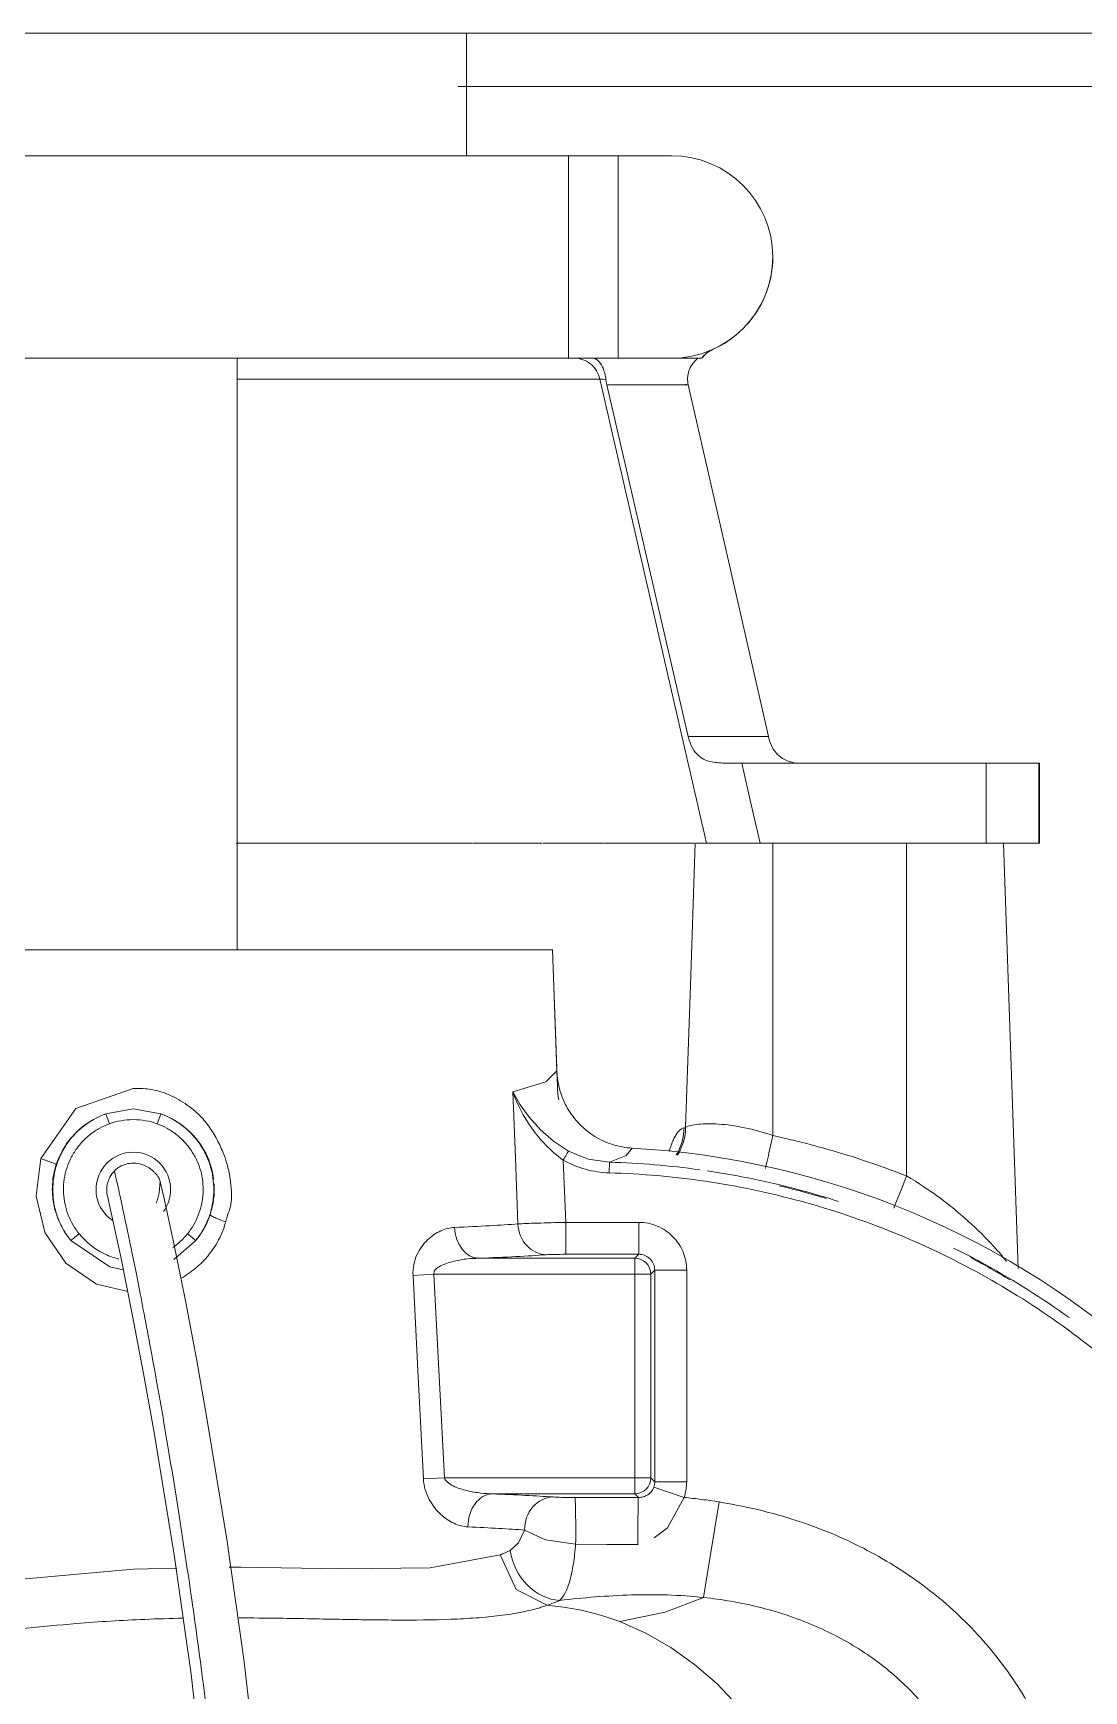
# Model space of a CAD drawing. Header units: metres. Extents: x 8 to 325, y -31 to 15.
# Drawn here: x 132.5215 to 132.7186, y -9.5973 to -9.2862 of the extents above; entities that cross this region are included whole.
import ezdxf

# ---------------------------------------------------------------- set-up
doc = ezdxf.new("R2010")
doc.units = ezdxf.units.M
doc.layers.add('G-IMPT', color=7, linetype='Continuous', lineweight=9, true_color=0x999999)
doc.layers.add('M-EKIP', color=7, linetype='Continuous', lineweight=9)

# ---------------------------------------------------------------- blocks, each defined once
blk = doc.blocks.new('D4010_10_Yangın Pompası - Wilo SCPFF 125_300_125_2_dwg-7064674-_1_13_4_13_ PERON KATI _FFL_')
at = {"layer": 'G-IMPT', "color": 8, "lineweight": 5, "true_color": 0x808080}
for p, q in [((0.07661132961881549, -0.6035723704597076), (0.08052557910615253, -0.6076682124196007)), ((0.08052578647546033, -0.6076684101027798), (0.08474073330208991, -0.611323046389702)), ((0.08474099884721352, -0.6113232552190262), (0.0892180407570197, -0.614504281243061)), ((0.08921805365305115, -0.6145042894810812), (0.09391575958823999, -0.6171850985371724)), ((0.09391576479642608, -0.6171851011698326), (0.09879014508374384, -0.6193423141039255)), ((0.1343390707119901, -0.6294551730826098), (0.121252448278914, -0.6318518794766876)), ((0.150930489270641, -0.6292345435665909), (0.1343391706256873, -0.6294551643567249)), ((0.190066961133049, -0.6291826325217813), (0.1819235200209482, -0.6294081613460908)), ((0.09526280366837234, -0.6338653572290673), (0.09536472193792242, -0.6338360429844587)), ((0.09238221730645435, -0.6446063323486538), (0.08671312941916809, -0.6426593581653186)), ((0.09527671397331668, -0.6426415996824822), (0.09596402863562503, -0.6433289143447907)), ((0.1226945150568491, -0.6433289143447904), (0.09596402863562503, -0.6433289143447904)), ((0.09596402863562503, -0.6463270868258477), (0.09596402863562503, -0.6433289143447904)), ((0.08622520657760885, -0.6852772587918498), (0.08622520657760885, -0.6455827822110037)), ((0.08622520657760882, -0.6455827822110037), (0.09222155153972353, -0.6455827822110038)), ((0.09222155153972343, -0.6852772587918498), (0.09222155153972343, -0.6455827822110036)), ((0.09222155153972345, -0.6455827822110038), (0.09296585615456752, -0.6463270868258479)), ((0.09296585615456751, -0.6463270868258477), (0.09596402863562495, -0.6463270868258477)), ((0.09296585615456765, -0.6463270868258477), (0.09296585615456765, -0.6845329541770058)), ((0.1316504800145327, -0.6463270868258477), (0.09596402863562495, -0.6463270868258477)), ((0.0959640286356249, -0.6463270868258477), (0.0959640286356249, -0.6845329541770058)), ((0.1356247176660164, -0.6461176898456306), (0.1316504800145326, -0.6463270868258448)), ((0.1375785127832294, -0.6843235560264096), (0.1336836391256465, -0.6845329526209153)), ((0.1969252344460528, -0.6826698437204507), (0.19109595805583, -0.6813097479123358)), ((0.2027264517525461, -0.6865854673130759), (0.1969970211841992, -0.6827003209291502)), ((0.02399820924261144, -0.6856124194701052), (0.02678550128641524, -0.7654300205014124)), ((0.08622520657760882, -0.6852772587918498), (0.09222155153972343, -0.6852772587918498)), ((0.09296585615456751, -0.6845329541770055), (0.09222155153972343, -0.6852772587918495)), ((0.09296585615456748, -0.6845329541770061), (0.0938800535242463, -0.6845329541770059)), ((0.0938801144243291, -0.6845329541770059), (0.09596402863562493, -0.6845329541770059)), ((0.1336836392093051, -0.6845329541770058), (0.09596402863562493, -0.6845329541770058)), ((0.09596402863562492, -0.687531126658063), (0.09596402863562492, -0.6845329541770058)), ((0.178357066116632, -0.6908731380405994), (0.1824615824111354, -0.6873294586336051)), ((0.2066822613718994, -0.6923859082616566), (0.2027377499934237, -0.6865967842725688)), ((0.09596402863562493, -0.6875311266580628), (0.09521972402078066, -0.6882754312729071)), ((0.09521972402078073, -0.688275431272907), (0.1089231918806041, -0.688275431272907)), ((0.0952197240207807, -0.6942717762350217), (0.0952197240207807, -0.6882754312729068)), ((0.1252924130625277, -0.6875311266580628), (0.09596402863562493, -0.6875311266580628)), ((0.108923191880604, -0.6882754312729067), (0.108923191880604, -0.6942717762350217)), ((0.2083135344930491, -0.6991990627317802), (0.2066926704920979, -0.6924096036603058)), ((0.1089231918806022, -0.6942717762350217), (0.09521972402078066, -0.6942717762350217)), ((0.2074424026904403, -0.7062393586123688), (0.2083172553785277, -0.6992662826500041)), ((0.1007688172348844, -0.7035597168407455), (0.1007129804510399, -0.7055490098037039)), ((0.1104942733325678, -0.7197122272154128), (0.1113923584637449, -0.745430020501423)), ((0.1126475207233332, -0.7206695376945048), (0.1105993870467976, -0.7227222900424863)), ((0.1188339853124178, -0.7187580063321016), (0.1126475324061536, -0.720669532118778)), ((0.1105993898206815, -0.7227223695554205), (0.1113923584641577, -0.745430020501404)), ((0.1105993898204679, -0.7227223695554331), (0.1113923584639448, -0.7454300205014156)), ((0.1900669623112038, -0.745430020501419), (0.1113923584639449, -0.745430020501419)), ((0.1705669623114144, -0.7454300205014083), (0.1705669623114144, -0.856430020501409)), ((0.2687415661584625, -0.745430020501419), (0.1900669623112038, -0.745430020501419)), ((0.02000759832417291, -0.7654300205014124), (0.02000759832417291, -0.7804300205014133)), ((0.03000759832396374, -0.7654300205014267), (0.02000759832396378, -0.7654300205014267)), ((0.02012739067042977, -0.7804300205014268), (0.02012739067042977, -0.7654300205014267)), ((0.03000759832396371, -0.7654300205014267), (0.07244441982890575, -0.7654300205014267)), ((0.03000759832396378, -0.7654300205014267), (0.03000759832396378, -0.7804300205014267)), ((0.08249054769125154, -0.7654300204962489), (0.08441502609275374, -0.7654300204962489)), ((0.0909217640042276, -0.7654300205014197), (0.0846345820045737, -0.7654300205014197)), ((0.09002415703325357, -0.7654300204962489), (0.09286888150284513, -0.7654300204962489)), ((0.09976937915023673, -0.7654300205014197), (0.09240572480807134, -0.7654300205014197)), ((0.09785084263530239, -0.7654300204962489), (0.1016222489939917, -0.7654300204962489)), ((0.1109489370318412, -0.7654300205014197), (0.1017729771681396, -0.7654300205014197)), ((0.1100229276437564, -0.7654300204962489), (0.1131850889881529, -0.7654300204962489)), ((0.1241717246195603, -0.7654300205014197), (0.1133170660880461, -0.7654300205014197)), ((0.1228006128483709, -0.7654300204962489), (0.1264434505244671, -0.7654300204962489)), ((0.1707418516742788, -0.7654300205014197), (0.1265521251948686, -0.7654300205014197)), ((0.02000759832396378, -0.7804300205014267), (0.03000759832396383, -0.7804300205014267)), ((0.06496300553924579, -0.7804300205014267), (0.03000759832396374, -0.7804300205014267)), ((0.07589706424257976, -0.7804300205014268), (0.06496300553924579, -0.7804300205014268)), ((0.08593617096435435, -0.7854300205014138), (0.07085804645268531, -0.7854300205014138)), ((0.08594539572245061, -0.8514300205014268), (0.1012038292389281, -0.8514300205014268)), ((0.1025253223604306, -0.852527581476814), (0.1704369896712273, -0.852527581476814)), ((0.08340877219314487, -0.8564300205014267), (0.08906696231120181, -0.8564300205014267)), ((0.0990655886951972, -0.8564300205014269), (0.08906696231120381, -0.8564300205014269)), ((0.0990655886951972, -0.8944300205014267), (0.0990655886951972, -0.8564300205014269)), ((0.1083990629122236, -0.8564300205014267), (0.09906558869519723, -0.8564300205014267)), ((0.1083990629122237, -0.8564300205014267), (0.1900669623112043, -0.8564300205014267)), ((0.1083990629122236, -0.8564300205014267), (0.1083990629122236, -0.8944300205014267)), ((0.1900669623112043, -0.8564300205014267), (0.2717348617101841, -0.8564300205014267)), ((0.0990655886951972, -0.8944300205014267), (0.08906696231120377, -0.8944300205014267)), ((0.1083990629122236, -0.8944300205014267), (0.09906558869519727, -0.8944300205014267)), ((0.1900669623112038, -0.8944300205014267), (0.1083990629122236, -0.8944300205014267)), ((0.1275669623114155, -0.8944300205014134), (0.1275669623114155, -0.9174300205014124)), ((0.1900669623112043, -0.8944300205014267), (0.2717348617101841, -0.8944300205014267)), ((0.1291339677998367, -0.9074300205014267), (-0.1199330376887955, -0.9074300205014267)), ((-0.1199330376887955, -0.9174300205014269), (0.1291339677998368, -0.9174300205014269)), ((0.1275669623112038, -0.9174300205014269), (0.1900669623112043, -0.9174300205014269)), ((0.2525669623112038, -0.9174300205014269), (0.1900669623112038, -0.9174300205014269))]:
    blk.add_line(p, q, dxfattribs=at)
at = {"layer": 'G-IMPT', "color": 8, "lineweight": 5, "true_color": 0x808080, "flags": 128}
for points in [[(0.1850732356725915, -0.70220365931038), (0.184335172023108, -0.6989683103039643), (0.1825387636532223, -0.6906276630601469), (0.1802946170701968, -0.6795180960509972), (0.1782320019050116, -0.668638331672417), (0.1762391594565622, -0.657496301952754), (0.1724689797766161, -0.6343640704465234), (0.169245232021164, -0.6118082871198319), (0.1642117646661665, -0.5674363700524803), (0.1598790015882935, -0.4834303512522392)], [(0.1949326288550456, -0.699270861280943), (0.1942034873305559, -0.6960760575433977), (0.1924253328646727, -0.6878192703568587), (0.1901901775849968, -0.6767492975474175), (0.1881397322233394, -0.6659230787456215), (0.1861629765461066, -0.654854112686448), (0.1824240218397372, -0.6318578839892511), (0.1792395537870664, -0.6094879975531929), (0.1742784738401216, -0.5654619220214048), (0.1700831042661897, -0.4834300061155564)], [(0.09879019368307726, -0.6193420028473708), (0.09028910657646204, -0.6211158965043131), (0.08304504030306759, -0.6238779775681971)], [(0.1124188483706314, -0.6224078499840323), (0.1108832699083232, -0.6222684633303669), (0.109350274688605, -0.6220781470127817), (0.1078210332181991, -0.6218370759971229), (0.1062967286043478, -0.6215455646614205), (0.1047785490142736, -0.6212038130211219), (0.1032676588403369, -0.6208121338540961), (0.1017652054238014, -0.6203709844952516), (0.1002723409353184, -0.6198808359765463), (0.09879022561144124, -0.6193420182472852)], [(0.08304504934688227, -0.623877968336286), (0.0818662743884074, -0.6311634126106109), (0.08014487501944478, -0.6418025529633157)], [(0.121252448274512, -0.631851879472941), (0.1181964749720557, -0.625363193003691), (0.1124193516598226, -0.6224078738735187)], [(0.2305180646409136, -0.6247404159411578), (0.210989751875351, -0.6272998020940216), (0.1900670766238072, -0.6291826285667363)], [(0.1720581964129831, -0.6295377660365861), (0.169892823908511, -0.6295446077339762), (0.1509305461015351, -0.6292345437081123)], [(0.09536472193792393, -0.6338360429844584), (0.1012151869477356, -0.6338156172779718), (0.1070636222268685, -0.6338975851350829)], [(0.1070635533319269, -0.6338962464594895), (0.1127295595236042, -0.6347092103472526), (0.1166409508476692, -0.636528906307035)], [(0.1193416795520093, -0.6327125449372288), (0.1177755903094422, -0.634130698747011), (0.1166408860934937, -0.6365290920242184)], [(0.08671312941916834, -0.6426593581653179), (0.08984571414935802, -0.6369445581201106), (0.0923527619975609, -0.6350538647997792)], [(0.1316504800145327, -0.6463270868258477), (0.1326619468146356, -0.6654302925834793), (0.1336836392093051, -0.6845329541770058)], [(0.1356247176687744, -0.6461176898454875), (0.1365971545701951, -0.6652208519695071), (0.1375785128079427, -0.684323556921847)], [(0.1919885564696901, -0.6853412366095532), (0.1944863276293153, -0.6858968849984967), (0.2017768585748237, -0.6908731380793451)], [(0.1089231918827455, -0.6942717762900902), (0.1091509100539945, -0.7001191194668865), (0.1093787539577581, -0.7059664577458182)], [(0.1178894907579288, -0.6939844207448272), (0.1183615355730779, -0.7063712214338388), (0.1188339853124154, -0.7187580063321019)], [(0.04496010513346683, -0.7029754064077933), (0.04496010513346683, -0.7342027134546083), (0.04496010513346683, -0.7654300205014233)], [(0.09643092222820637, -0.7081935131932371), (0.09759099290969886, -0.7068268665142698), (0.1007131739858625, -0.7055490207908323)], [(0.1084120915444993, -0.7076478016709045), (0.1046909757470624, -0.7061251255798562), (0.1007129798151262, -0.7055490324764716)], [(0.1188339844922317, -0.7187580063641098), (0.1174679061778988, -0.7163132666893608), (0.1157512456083778, -0.7139208399704919), (0.1136707599012606, -0.7116288533620017), (0.1112173688309467, -0.7094908093966398), (0.1084128671718887, -0.7076483218230811)], [(0.2074424026899851, -0.7062393586122971), (0.2008775569369853, -0.7156312164767267), (0.1900675271913838, -0.7193846114745017)], [(0.07006696231120381, -0.7105672144227024), (0.07006696231120381, -0.7379986174620593), (0.07006696231120381, -0.7654300205014164)], [(0.08463458200457222, -0.7654300205014197), (0.08552790456173301, -0.7387827173353226), (0.08642122711889381, -0.7121354141692255)], [(0.1952296208968526, -0.7146358532706476), (0.1900668831045507, -0.7155436457316314), (0.1849042465091654, -0.7146360108261731)], [(0.07244441982890579, -0.7654300205014267), (0.07417021243807995, -0.7729301424022965), (0.07589706424260594, -0.7804300205015049)], [(0.0824905455170389, -0.7654300209737682), (0.0817483853616338, -0.7654300205014267), (0.08051907166621759, -0.7654300205014268), (0.07887700435825237, -0.7654300205014267), (0.07691070403135768, -0.7654300205014268), (0.07472588567402841, -0.7654300205014267), (0.07244441982890577, -0.7654300205014268)], [(0.07058644558379477, -0.7843324595258166), (0.07002393672937494, -0.7830564287958992), (0.06919214322079362, -0.7820557613627879), (0.06821568972437606, -0.7813211323976259), (0.06716186442572358, -0.7808192639386384), (0.06606964031295115, -0.7805265405240297)], [(0.08594539572245069, -0.8514300205036059), (0.07839416220460255, -0.81843174850286), (0.0708580464526854, -0.7854300205962504)], [(0.1012039402626244, -0.8514300207948101), (0.09355576019725709, -0.8184333365617936), (0.08593620775085234, -0.7854300299213061)], [(0.08403761199384127, -0.8564293746778735), (0.08424620930377928, -0.8563044730798419), (0.08463101668290714, -0.8559555464108359), (0.08509351832643662, -0.8554180400586652), (0.0855456420207932, -0.8547041905670928), (0.08590862173891904, -0.8538163076960162), (0.0860886791329972, -0.8527737302761749), (0.08599603030309842, -0.851656482917139)], [(0.1013727307902478, -0.8524036408122282), (0.1020480666681288, -0.8524763068268818), (0.102525322254146, -0.8525275815015105)], [(0.08201451512547692, -0.857720535024255), (0.08259078793105452, -0.8573033993217697), (0.08340832041460773, -0.856429326812061)]]:
    blk.add_lwpolyline(points, dxfattribs=at)
at = {"layer": 'G-IMPT', "color": 8, "lineweight": 5, "true_color": 0x808080}
for centre, radius, start, end in [((0.1050669623112043, -0.5504300205014266), 0.1579996863251795, 227.4642461166363, 266.8667318326786), ((0.1050669623112033, -0.5504300205014269), 0.1549999999999996, 239.1353381915299, 242.2344225116948), ((0.1900669623112039, -0.7004300205014268), 0.007000000000000006, 143.9833777761702, 180.0000000000005), ((0.1900669623112039, -0.7004300205014268), 0.007000000000000043, 0, 57.30237471518054), ((0.1050669623112033, -0.5504300205014269), 0.1549999999999996, 253.1226297369058, 256.4881185355273), ((0.1900669623112039, -0.7004300205014268), 0.006999999999999965, 180.0000000000013, 3.562221243239139e-13), ((0.08906696231120377, -0.8754300205014267), 0.01900000000000002, 90, 269.9999999999996), ((0.08906696231120377, -0.8754300205014267), 0.019, 113.8135185196665, 128.1839544445934), ((0.08906696231120377, -0.8754300205014267), 0.01900000000000004, 139.3822642208467, 180.0000000000005), ((0.08906696231120377, -0.8754300205014267), 0.01900000000000001, 138.4475117164688, 143.5500228553812)]:
    blk.add_arc(centre, radius, start, end, dxfattribs=at)
for centre, major_axis, ratio, start_param, end_param in [((0.1107856297564372, -0.6330615399044176), (-0.004064436535020649, 0.009136758487165058), 0.8388783249324404, 4.391017221447055, 5.878125849621876), ((0.09527671397331589, -0.6366452547203681), (3.416563744714176e-06, 0.00599999902725777), 0.01630409668846597, 3.176503880937711, 5.199801725117585), ((0.1072051460975686, -0.6366426408688322), (-5.465022143611028e-06, 0.005999997511128004), 0.02607407678445113, 1.095328922346774, 3.106674191904414), ((0.1113026766060844, -0.6367383032418078), (0.0004075035950857068, 0.00598614573995514), 0.8893309898119471, 3.217989365323668, 4.807779336311308), ((0.1226945150568486, -0.6373325693826756), (0.0002456264549208824, 0.00599497019547651), 0.7608038244089732, 3.195394366384755, 4.778469528316661), ((0.09596402863562495, -0.646327086825848), (0.002121320343564525, 0.002121320343554808), 0.9987827659586905, 0.786007150985365, 2.355585502609009), ((0.09596402863562495, -0.6845329541770053), (-0.002121320343560505, 0.002121320343558671), 0.9987827659587598, 0.7860071509827204, 2.355585502606321), ((0.1125111513288309, -0.6941938177742482), (-0.0004251320986884275, 0.005984919606700982), 0.8969792857680687, 4.683682806308969, 6.20415789921695), ((0.1252924130624713, -0.69352747162018), (-0.0002370493379660719, 0.005995315472214597), 0.7492676707169394, 4.717690823124491, 6.230463890670782), ((0.04496010513355683, -0.7033244013748529), (0.003646842747545243, 0.009311312365862242), 0.01273402293515588, 0.8224928101832022, 1.538294593306525), ((0.07006696236652521, -0.7109162094018328), (0.002123544106513649, 0.009771927160375206), 0.007415381203488553, 0.8394106920034363, 1.53668617866986), ((0.09601537906050944, -0.712484409136332), (-0.002731551233005596, 0.009619699988120916), 0.9561359094802424, 0.7099580902437104, 1.270669418508353), ((0.09627985889640948, -0.7124106319979623), (-0.002643753574926439, 0.009644198620676503), 0.95347174906362, 0.731240718592691, 1.28012350866544), ((0.08502006225255243, -0.8516421405102057), (-0.001151885200017099, 0.005027559013895763), 0.184057125511316, 4.667406505114924, 4.712410328282066)]:
    blk.add_ellipse(centre, major_axis=major_axis, ratio=ratio, start_param=start_param, end_param=end_param, dxfattribs=at)
for points, knots in [([(0.1680698809036771, -0.4834300205014266), (0.1681062139355461, -0.4893597624827418), (0.1683084087912739, -0.5014273579472679), (0.1689928812585933, -0.5198763845268414), (0.1698580332107311, -0.5350453152906578), (0.1707046600926631, -0.5470867542484957), (0.1714224517086473, -0.5561777934591601), (0.1722172845402031, -0.5652620456043533), (0.173366396742399, -0.5772419928574167), (0.1749796153402783, -0.5921290204164831), (0.1771719834074654, -0.6098058022102256), (0.1797301544615853, -0.6281786958697222), (0.1826316152006651, -0.6468786724742263), (0.1856387597760503, -0.6643566772931937), (0.1882824290733713, -0.6784947915928276), (0.1903620247567818, -0.6889165446465169), (0.1918820679324356, -0.6961236669251147), (0.1932142061095324, -0.7021958698660701), (0.1935793851776945, -0.7037264796599232), (0.1936212418061201, -0.7039095807661072)], [0, 0, 0, 0, 0.05555555555555555, 0.1111111111111111, 0.1666666666666667, 0.1944444444444444, 0.2222222222222222, 0.25, 0.2777777777777778, 0.3333333333333333, 0.3888888888888888, 0.4444444444444444, 0.5138888888888888, 0.5833333333333333, 0.6527777777777777, 0.7222222222222222, 0.7916666666666667, 0.8611111111111112, 1, 1, 1, 1]), ([(0.2671144708740836, -0.612991024991068), (0.2634755042472057, -0.6129721797057366), (0.2550820297224159, -0.6132671879639413), (0.2417599590820775, -0.6144403304746825), (0.229993407163769, -0.6158054465357711), (0.2205885091300191, -0.6169502729930912), (0.2107497271218893, -0.6180731238882875), (0.1999448380016707, -0.6191099838548169), (0.1897392556191252, -0.6197551256354953), (0.1830938053778279, -0.6199426147515544), (0.1806977659312134, -0.619986627791907)], [0, 0, 0, 0, 0.1111111111111111, 0.2222222222222222, 0.2777777777777778, 0.3333333333333333, 0.3888888888888888, 0.4444444444444444, 0.5138888888888888, 0.5532833570833636, 0.5532833570833636, 0.5532833570833636, 0.5532833570833636]), ([(0.1702866169022393, -0.6200499925922125), (0.167748230959142, -0.6200391046582596), (0.1610728246121992, -0.6199679596647423), (0.1506111483886199, -0.6197540955564419), (0.1394455868125952, -0.6195896649810602), (0.1307793779763467, -0.6197164265279981), (0.1245600358839067, -0.6201031603579261), (0.1209279082708936, -0.620499812144254), (0.1181712877764551, -0.6209365012391146), (0.1161751088076485, -0.6213343755361381), (0.1145776899230255, -0.6217325571944555), (0.1134810007247531, -0.6220573221463918), (0.1128787714364018, -0.6222506661533784), (0.1125592350118977, -0.6223596196591631), (0.1124193824415798, -0.6224084636458694)], [0.6106093403342485, 0.6106093403342485, 0.6106093403342485, 0.6106093403342485, 0.6527777777777777, 0.7222222222222222, 0.7916666666666667, 0.8611111111111112, 0.8958333333333334, 0.9305555555555556, 0.9479166666666667, 0.9652777777777778, 0.9826388888888888, 0.9913194444444444, 0.9956597222222222, 1, 1, 1, 1]), ([(0.1113026766060845, -0.6427346482039227), (0.1109092192791417, -0.6427078638113275), (0.1100814016624991, -0.6426714334728287), (0.108513620669367, -0.6426432529050153), (0.1076466434614686, -0.6426385836991174), (0.1072051461007251, -0.6426389858309443)], [-1, -1, -1, -1, -0.5, -0.25, 0, 0, 0, 0]), ([(0.1226945150568492, -0.6433289143447908), (0.1233602964396242, -0.6433380071629052), (0.1248256409773253, -0.643423777595061), (0.1269935549601781, -0.6437801108715244), (0.1287808608096677, -0.6442773551348681), (0.1300925173152279, -0.6447857738055154), (0.1312022597898455, -0.6454637881290177), (0.1316029009651609, -0.6460260789237815), (0.1316504800145327, -0.6463270868258477)], [0, 0, 0, 0, 0.25, 0.5, 0.625, 0.75, 0.875, 1, 1, 1, 1]), ([(0.1007688172348769, -0.7035597168407449), (0.09475027477261734, -0.703390784430708), (0.08265148551366402, -0.7023399940404456), (0.05865770706179343, -0.6973118112493242), (0.03607305476740646, -0.6881540930085663), (0.01535326720519628, -0.6750516340807439), (0.005939378531893932, -0.6673793748291613), (0.001502835125350765, -0.6633089357704057)], [0, 0, 0, 0, 0.1666666666666667, 0.3333333333333333, 0.6666666666666666, 0.8333333333333333, 1, 1, 1, 1]), ([(0.03613066234862757, -0.689458970617404), (0.03409533122494601, -0.6884489134862734), (0.02661773232055497, -0.684530822300197), (0.01943508292658812, -0.6799887746857723), (0.01442740976113411, -0.6763867052321516)], [-0.3948070208058202, -0.3948070208058202, -0.3948070208058202, -0.3948070208058202, -0.3333333333333333, -0.1666666666666667, -0.1666666666666667, -0.1666666666666667, -0.1666666666666667]), ([(0.1375785128204162, -0.6843235571967907), (0.1376140692924889, -0.6850124324011037), (0.1375114753096204, -0.686369140465848), (0.1366838064879498, -0.6888588954132618), (0.1349067239022519, -0.6911805769581483), (0.1324012992041666, -0.6928414876010801), (0.1306510031853144, -0.6932812031413619), (0.1297831891939168, -0.693318074639963)], [-1, -1, -1, -1, -0.875, -0.75, -0.5, -0.25, 0, 0, 0, 0]), ([(0.1730756165925773, -0.693137643409515), (0.1732989500573487, -0.6925403020790598), (0.1738078599198724, -0.6913732602537335), (0.1747729011517898, -0.6897065096681555), (0.1757127285210573, -0.688385170193036), (0.1765724732283513, -0.6873692101514712), (0.1774077389490296, -0.686511280188357), (0.1784923034342513, -0.6855453715503113), (0.1796290175042136, -0.68468254200552), (0.180478891686731, -0.6841289434132918), (0.1808523046829686, -0.6839066461331941), (0.1809788277626962, -0.6838328427667084)], [0, 0, 0, 0, 0.1, 0.2, 0.3, 0.35, 0.4, 0.475, 0.55, 0.5875, 0.60625, 0.60625, 0.60625, 0.60625]), ([(0.0261946217593408, -0.6869316649246745), (0.02676023694068317, -0.6876536695872515), (0.02861023297563924, -0.6898632631245045), (0.03106570148980854, -0.6923652076434968), (0.03281353938218423, -0.6939704180090851)], [0.1122796066241639, 0.1122796066241639, 0.1122796066241639, 0.1122796066241639, 0.25, 0.5, 0.5, 0.5, 0.5]), ([(0.1336836392093051, -0.6845329541770058), (0.1337086768582377, -0.6846881911883747), (0.1336816014805969, -0.6849147537680109), (0.1335376218699569, -0.6851996835413592), (0.133222197200917, -0.6856086462876092), (0.1324513490767175, -0.68613616530663), (0.1311683229670856, -0.6866460197636215), (0.1294020728114855, -0.6871305470526669), (0.127291537173133, -0.6874522059745166), (0.1259061161112693, -0.6875230382373528), (0.1252924130625277, -0.6875311266580626)], [0, 0, 0, 0, 0.0625, 0.09375, 0.125, 0.25, 0.375, 0.5, 0.75, 1, 1, 1, 1]), ([(0.1927979499227443, -0.6874159580578747), (0.1928548266158567, -0.687429052016306), (0.193860935938963, -0.6876682159666198), (0.1966714289865856, -0.6887223747102584), (0.1989848841165104, -0.6906092196912692), (0.2002303656900663, -0.692135288476735)], [0.6175238709684402, 0.6175238709684402, 0.6175238709684402, 0.6175238709684402, 0.625, 0.75, 1, 1, 1, 1]), ([(0.1727294539564227, -0.6943426845528042), (0.1727905460447907, -0.6941858871394905), (0.1729315760337473, -0.6937874230196773), (0.1730306578326072, -0.6933962429138423), (0.1730756165925773, -0.6931376434095149)], [0, 0, 0, 0, 0.4, 1, 1, 1, 1]), ([(0.2017766799687199, -0.6908729247211489), (0.2033794367341064, -0.6927923684721875), (0.2050599381171261, -0.696302618320663), (0.2053990830603108, -0.7013987567693784), (0.204912045791469, -0.7039329970730946), (0.2045144045134152, -0.7051411954316262)], [0, 0, 0, 0, 0.5, 0.75, 1, 1, 1, 1]), ([(0.03281353938218423, -0.6939704180090851), (0.03368745832837208, -0.6947730231918792), (0.0355175787982661, -0.6963742186340786), (0.03953480191179396, -0.6995429152912208), (0.04274726288850729, -0.7016832217595289), (0.04496010513346725, -0.7029754064077923)], [0.5, 0.5, 0.5, 0.5, 0.625, 0.75, 1, 1, 1, 1]), ([(0.1900674011351337, -0.7193846319692441), (0.1888785529204149, -0.7194468142783013), (0.1871347582723415, -0.7193412710693127), (0.1848817142327144, -0.7187981868421709), (0.1832446096697045, -0.7181991469042462), (0.1815943860227599, -0.7173705673720578), (0.1799450795505625, -0.7163221274073117), (0.1783854022600305, -0.7150969628360154), (0.1767836087110065, -0.713557110108071), (0.1752393705110344, -0.711461163770829), (0.1740334222866481, -0.7092239732688921), (0.173402325782722, -0.7078089461369327), (0.173140985872848, -0.7071757160883316), (0.1729750338680768, -0.7067591672088899), (0.1725540884370134, -0.7055856538588018), (0.1720487223461203, -0.7035841666545881), (0.1717844141197342, -0.7016893623550157), (0.1716868754482054, -0.7005735379221288), (0.1716415901313327, -0.699874720817214), (0.1716190816260887, -0.6980428653631179), (0.1719010866744101, -0.6966822274389041), (0.1723228132395539, -0.6957852717470002)], [0, 0, 0, 0, 0.1, 0.15, 0.2, 0.25, 0.3, 0.35, 0.4, 0.475, 0.55, 0.5875, 0.596875, 0.60625, 0.625, 0.7, 0.7749999999999999, 0.79375, 0.8125, 0.85, 1, 1, 1, 1]), ([(0.08238605666769482, -0.7039428585118754), (0.07628387305709539, -0.7030400572805688), (0.06796627698076518, -0.7012970012401257), (0.05987158567008007, -0.6989007757701783), (0.05770757504789595, -0.6982080664383153)], [-0.8333333333333333, -0.8333333333333333, -0.8333333333333333, -0.8333333333333333, -0.6666666666666666, -0.6051929791929815, -0.6051929791929815, -0.6051929791929815, -0.6051929791929815]), ([(0.1857739426483742, -0.6978525230117845), (0.1856502664893933, -0.6981660198734404), (0.1854906563130562, -0.6986429628277315), (0.1853291800948074, -0.6992880245693438), (0.1852346831543563, -0.6997849048189437), (0.1851683455017249, -0.7003005921742199), (0.1851303743984239, -0.7007182771126128), (0.1851142370154155, -0.7010329352607095), (0.1850926916839541, -0.7012568745457942), (0.1850668730212595, -0.7014725901977659), (0.1850474713950418, -0.7016830767928821), (0.1850436852173889, -0.7018915100384845), (0.1850651593181403, -0.7021011772341883), (0.1851212448117509, -0.7023147381794327), (0.1852556134046973, -0.7026114220496431), (0.1855142171580704, -0.7030047017394222), (0.1858410665413956, -0.7033899558319974), (0.1861139360442083, -0.7036742559537261), (0.186378195046877, -0.7039320934612688), (0.1867472560948067, -0.704236533803674), (0.1872244810695291, -0.7045621314878484), (0.1880473607492193, -0.7050321702633924), (0.1891924177766491, -0.7054041963042368), (0.1905505304977123, -0.705428804611405), (0.1915929687688594, -0.7051787548630511), (0.1925928887757287, -0.7047700435736812), (0.1932295941569183, -0.704300205664837), (0.1936212418061201, -0.7039095807661071)], [-1, -1, -1, -1, -0.9305555555555556, -0.8958333333333334, -0.8611111111111112, -0.826388888888889, -0.7916666666666667, -0.7743055555555556, -0.7569444444444444, -0.7395833333333333, -0.7222222222222222, -0.7048611111111112, -0.6875, -0.6701388888888888, -0.6527777777777777, -0.6180555555555555, -0.5833333333333333, -0.5659722222222221, -0.548611111111111, -0.5138888888888888, -0.4791666666666666, -0.4444444444444444, -0.3333333333333333, -0.2222222222222222, -0.1666666666666667, -0.1111111111111111, 0, 0, 0, 0]), ([(0.1936212418061201, -0.7039095807661071), (0.1939642893225578, -0.703551430917087), (0.1943872604806404, -0.7029753292402255), (0.1947664630697844, -0.702137431000404), (0.1949636602684804, -0.7014479458650343), (0.1950655914295076, -0.7007394758302454), (0.1950634713589252, -0.7000476287174303), (0.1949595120562581, -0.6993290862110577), (0.1948302683894103, -0.6988792299219185), (0.1947481363837592, -0.6986589743142717)], [-1, -1, -1, -1, -0.9166666666666666, -0.875, -0.8333333333333333, -0.7916666666666666, -0.75, -0.7083333333333333, -0.6666666666666666, -0.6666666666666666, -0.6666666666666666, -0.6666666666666666]), ([(0.1849040135381907, -0.7146359266346879), (0.1830862394001236, -0.7139855722749993), (0.1796865468858781, -0.7119771181776621), (0.1762696090211879, -0.7075243610369982), (0.1752116820966858, -0.7040300846863811), (0.1749969913847253, -0.7024007793713513)], [0, 0, 0, 0, 0.25, 0.5, 0.7107211182880027, 0.7107211182880027, 0.7107211182880027, 0.7107211182880027]), ([(0.118833985293936, -0.718758006375508), (0.1180184444761443, -0.7164594023416794), (0.1162689054071808, -0.7129811704923661), (0.1127211478940064, -0.7086570366793766), (0.1105673342887579, -0.7067915842388499), (0.1093787539679018, -0.7059664577470477)], [0, 0, 0, 0, 0.5, 0.75, 1, 1, 1, 1]), ([(0.08671243480711782, -0.7120616370309377), (0.08706194878555577, -0.7119746205200493), (0.08756075346915176, -0.7116208985355031), (0.08817875344965877, -0.7108030025606198), (0.08861314791896018, -0.7100313712672699), (0.08903291502074274, -0.7090715898600666), (0.08933077575007414, -0.7081962864668389), (0.0894834592485419, -0.7076747620787502), (0.08951482733301735, -0.7075642536129663)], [0, 0, 0, 0, 0.1666666666666667, 0.25, 0.3333333333333333, 0.4166666666666666, 0.5, 0.5220789176746874, 0.5220789176746874, 0.5220789176746874, 0.5220789176746874]), ([(0.08593620775085224, -0.7854300299212605), (0.08578329687808019, -0.7847849092112854), (0.08536451888779015, -0.7835524497333684), (0.08438295828531962, -0.7820725193023451), (0.08309157871420632, -0.781119940885889), (0.08125937387782176, -0.7805536481491814), (0.07883073907798935, -0.7804184705658859), (0.07688635571175721, -0.7804300205014268), (0.07589706424257976, -0.7804300205014268)], [0, 0, 0, 0, 0.1428571428571428, 0.2857142857142857, 0.4285714285714285, 0.5714285714285714, 0.7857142857142857, 1, 1, 1, 1]), ([(0.1037911402023944, -0.8564300205014267), (0.1037203529728746, -0.8564300204929396), (0.10361047764177, -0.8564137081876788), (0.1034561722826013, -0.8563605919133366), (0.1033373726924694, -0.8563053751576427), (0.103212174979212, -0.8562355039375859), (0.1030812886373693, -0.8561515431960485), (0.1029491261834335, -0.8560534577168651), (0.1028208657105899, -0.8559407106395425), (0.1026949199832988, -0.8558136984934215), (0.1025259241597929, -0.8556265696014671), (0.1022449422670389, -0.8552502212834979), (0.1019101743425104, -0.8545689175959594), (0.1015669696168849, -0.8535631893238184), (0.1014253376401731, -0.8527991214613012), (0.1013723011132019, -0.8524036933604826)], [0, 0, 0, 0, 0.08333333333333333, 0.125, 0.1666666666666667, 0.2083333333333333, 0.25, 0.2916666666666666, 0.3333333333333333, 0.375, 0.4166666666666666, 0.5, 0.6666666666666666, 0.8333333333333334, 1, 1, 1, 1])]:
    blk.add_open_spline(points, degree=3, knots=knots, dxfattribs=at)
for points in [[(0.08304502895255962, -0.6238780943840463), (0.07960456292889813, -0.6235085402994079), (0.0728422976843467, -0.6223595501966087), (0.06307414404689214, -0.6192392089145933), (0.05370865780759814, -0.6144513326237971), (0.04558473852717809, -0.6082159410124319), (0.03871346655563714, -0.600409250607577), (0.03528764826387999, -0.594407361528422), (0.03385301018042389, -0.5912043867864021)], [(0.08014487501944478, -0.6418025529633157), (0.07582177874793765, -0.6411030701112008), (0.06734519212467215, -0.6391744732613093), (0.05514806885103383, -0.6345194881458314), (0.04366188691486585, -0.6278989945790432), (0.03368223324399195, -0.6196236957190209), (0.02515393278763994, -0.6095045620175683), (0.02086480541913408, -0.6019486734160493), (0.01904730932694078, -0.5979713362342717)], [(0.1100705185190918, -0.6233205195399237), (0.10559538162819, -0.6238337136364668), (0.0966051677537929, -0.6245951919563097), (0.08759693899396986, -0.6243668344957419), (0.08304504863877794, -0.6238779631163771)], [(0.1100705173627778, -0.6233205176370145), (0.1096897356351512, -0.6236568495984605), (0.1089753241537325, -0.6246431467382586), (0.1081151142001498, -0.6269485566110053), (0.1074543103096052, -0.6300636537054289), (0.1071673798914107, -0.6325750619384896), (0.1070635539766564, -0.6338962464822507)], [(0.1124188475690028, -0.62240783424665), (0.1120153151084757, -0.6225488825851152), (0.1112208975388489, -0.6228429977747054), (0.1104502779849123, -0.6231583106478928), (0.1100705179491811, -0.6233205173761561)], [(0.1212524482750538, -0.63185187947742), (0.1209211201946784, -0.6319847920232242), (0.1202715500915736, -0.6322623935949319), (0.1196474924857187, -0.6325598025394997), (0.1193416795479887, -0.6327125449373927)], [(0.1166409520514209, -0.636528906264921), (0.1180966812473419, -0.6366351925775698), (0.121338081870994, -0.6368413964049813), (0.1251927676484235, -0.6370322433250637), (0.1272617761409718, -0.6371231724024615)], [(0.1272617761409719, -0.6371231724024617), (0.1281294256626083, -0.6371613039881832), (0.1298905732466014, -0.6376262087711728), (0.1324509207157285, -0.6393267619421166), (0.134714631818653, -0.6420941166570369), (0.1355541060432309, -0.6447243685977383), (0.1356247176660165, -0.6461176898456328)], [(0.08671312933254785, -0.6426593566968747), (0.08561411210364842, -0.6425491960750322), (0.083420388646429, -0.6422971449198047), (0.08123529097089338, -0.6419788148825581), (0.08014489976463224, -0.641802400037772)], [(0.08622520657760882, -0.6455827822110037), (0.08622520657760889, -0.6450863872180447), (0.0863079301612303, -0.6440941601824453), (0.08655189219143151, -0.6431288394879248), (0.0867131294191682, -0.6426593581653178)], [(0.09527671397331633, -0.6426415996824828), (0.09497214463288285, -0.6426403432868879), (0.09435889957445372, -0.6427253740409563), (0.09351291827336743, -0.643103709058464), (0.09280535425206245, -0.6437302595597364), (0.0924887246591053, -0.6442942634411988), (0.09238221730645435, -0.6446063323486537)], [(0.1072051461007247, -0.6426389858309445), (0.1052172652803921, -0.6426407964661989), (0.1012414594974915, -0.6426432356474062), (0.09726512425399324, -0.6426427319377547), (0.09527671397331652, -0.6426415996824828)], [(0.1113026766060846, -0.6427346482039217), (0.1128640297161014, -0.6428409364623706), (0.1163406937762345, -0.6430471419842035), (0.1204752623434536, -0.643237986924171), (0.1226945150568491, -0.6433289143447907)], [(0.09222155153972353, -0.6455827822110037), (0.09222114956943303, -0.6454171634163693), (0.0922479045701754, -0.6450859287106167), (0.0923286411652931, -0.6447633116318429), (0.09238221730645436, -0.6446063323486536)], [(0.0952197240207807, -0.6942717762350217), (0.09404161054173757, -0.6942717762349888), (0.09168723923168713, -0.6938036003610577), (0.08869330794153979, -0.6918036748710858), (0.08669338245158825, -0.6888097435809474), (0.0862252065776088, -0.6864553722708867), (0.0862252065776088, -0.6852772587918498)], [(0.09521972402078072, -0.6882754312729068), (0.09482606057213484, -0.6882763867261289), (0.09403974558079964, -0.688121857659563), (0.09304096027956671, -0.6874560225330645), (0.09237512515306695, -0.6864572372318283), (0.0922205960865021, -0.6856709222405027), (0.09222155153972353, -0.6852772587918498)], [(0.1125111513288316, -0.6881974728121328), (0.1121802657465724, -0.6882209769003139), (0.1111468431923098, -0.6882605112510868), (0.1096728052592742, -0.6882754312728709), (0.108923191880604, -0.6882754312729067)], [(0.1252924130625277, -0.6875311266580628), (0.1227504457008389, -0.6876316337428529), (0.1180536649093138, -0.6878444859878605), (0.1142050055603422, -0.6880771517632902), (0.1125111513288316, -0.688197472812133)], [(0.1799035589323259, -0.6921352884767515), (0.180705160227124, -0.691153099152193), (0.1816298666869905, -0.690283065385039), (0.1826480657161646, -0.6895540301235771)], [(0.1297831891939167, -0.6933180746399628), (0.1274176329649002, -0.693418581886299), (0.1230469047759587, -0.6936314343120885), (0.1194656157337653, -0.6938640998968654), (0.117889490755909, -0.693984420744906)], [(0.1849043016014025, -0.7146358591082552), (0.1842085720873761, -0.7143830183203141), (0.1828111548410805, -0.7137565208508113), (0.1808062855103347, -0.7124600756485099), (0.1789915570857945, -0.7108174956283827), (0.1774369077578243, -0.7088316287326908), (0.1762461837453874, -0.706682921802263), (0.1754326174556365, -0.7044621953306162), (0.1749939754922586, -0.7021381666307815), (0.1749161538898152, -0.6996828236924415), (0.1752343035008239, -0.6971809478591156), (0.1759516529599053, -0.6948407089544499), (0.1770095922897713, -0.6927003735671201), (0.1778889322532042, -0.6914465652610987), (0.1783569829309581, -0.6908730702011477)], [(0.1756464767076888, -0.6957213337344669), (0.1759472213342886, -0.6948247320868909), (0.1767018221482954, -0.6931269848945019), (0.177762225072925, -0.6915864763090332), (0.1783571384613273, -0.6908730521983691)], [(0.1799035589323268, -0.6921352884767523), (0.1794974227663872, -0.6926329206689578), (0.1787343654366205, -0.6937208821330788), (0.1778162045648535, -0.6955782030825923), (0.1771935040279318, -0.6976091486003957), (0.1769172116756182, -0.6997805270431564), (0.1769846182927516, -0.7019119200920498), (0.1773653864219173, -0.7039296629587617), (0.1780717877470455, -0.7058576846941697), (0.1791055381903099, -0.70772282275929), (0.1804549648222687, -0.7094462697618376), (0.1820299889117223, -0.7108716801492736), (0.1837698523847128, -0.711996640411371), (0.1849824541343185, -0.7125402520675894), (0.185586151406404, -0.7127596466611418)], [(0.1783569829310755, -0.6908730702010818), (0.1783785873539697, -0.690890702375326), (0.1787196537665851, -0.6911690593774955), (0.1795496696677884, -0.6918464662676874), (0.1799035589323268, -0.6921352884767529)], [(0.2002303656900664, -0.692135288476735), (0.200636501856007, -0.6926329206689398), (0.2013995591857757, -0.6937208821330598), (0.202317720057546, -0.6955782030825718), (0.2029404205944712, -0.6976091486003752), (0.2032167129467887, -0.6997805270431345), (0.2031493063296586, -0.7019119200920297), (0.2027685382004962, -0.7039296629587413), (0.2020621368753709, -0.7058576846941514), (0.2010283864321094, -0.7077228227592736), (0.199678959800153, -0.7094462697618236), (0.1981039357107015, -0.7108716801492625), (0.1963640722377122, -0.7119966404113625), (0.1951514704881073, -0.7125402520675831), (0.194547773216022, -0.7127596466611362)], [(0.2017769416952036, -0.6908730702057474), (0.202244992372665, -0.6914465652658109), (0.2031243323354668, -0.6927003735719454), (0.2041822716643623, -0.6948407089591832), (0.204899621122507, -0.6971809478636071), (0.2052177707327503, -0.6996828236964608), (0.2051399491297545, -0.7021381666342249), (0.2047013071659556, -0.7044621953334809), (0.2038877408759446, -0.7066829218045394), (0.2026970168634545, -0.7088316287343456), (0.2011423675356186, -0.7108174956294103), (0.1993276391113457, -0.7124600756490314), (0.1973227697809588, -0.7137565208509853), (0.1959253525349258, -0.7143830183203512), (0.1952296230210262, -0.7146358591082476)], [(0.2002303656900664, -0.6921352884767347), (0.200584254954676, -0.6918464662675861), (0.2014142708561159, -0.6911690593771942), (0.2017553372686725, -0.6908907023751826), (0.201776941691434, -0.6908730702011288)], [(0.1178894907559089, -0.6939844207449056), (0.1170619247443312, -0.6940272586441876), (0.1144792315648802, -0.6941271225072634), (0.1107961321057284, -0.6942280510448364), (0.1089231918806041, -0.6942717762350217)], [(0.1723228132395539, -0.6957852717470002), (0.1723504900063141, -0.6956892574390732), (0.17240599103153, -0.6954972671724637), (0.1724904107229367, -0.695209576795541), (0.1725738239315907, -0.6949216415158312), (0.1726544542243313, -0.6946329643599308), (0.1727049227981185, -0.6944395760611347), (0.1727294539564227, -0.6943426845528042)], [(0.1727294487344675, -0.6943426863665542), (0.1731045516804884, -0.6944771125803408), (0.1738683993670012, -0.6947649061810938), (0.1748568295084623, -0.6951905580870337), (0.1754945121392681, -0.6955330654590051), (0.1756361807022914, -0.6956733878239755), (0.1756464767076611, -0.6957213337345495)], [(0.1749051687800173, -0.7014870391308469), (0.1747706328404671, -0.6995442219651596), (0.1750220924633804, -0.6975827964384612), (0.175646474628131, -0.6957213399341978)], [(0.044960105133467, -0.7029754064077929), (0.0490349082289144, -0.7045713324742017), (0.05731172928034702, -0.7074378838941682), (0.06579035584555529, -0.7096378621595428), (0.07006696231120381, -0.7105672144227856)], [(0.1007129804510359, -0.705549009803714), (0.0950682836748833, -0.7053905707403855), (0.08939680164588235, -0.7049225989843778), (0.0837438176789882, -0.7041375679140051)], [(0.1093787539656855, -0.7059664577455097), (0.1080660830270479, -0.7052117595082523), (0.1052729010712914, -0.7040507349917678), (0.1022811476273631, -0.7036021659251939), (0.1007688172348769, -0.703559716840745)], [(0.1084136802659108, -0.7076450415015613), (0.1084646345869991, -0.7075564150107299), (0.1087170300822504, -0.707117415401511), (0.1091753387722491, -0.7063202643445535), (0.1093787539680159, -0.7059664577468497)], [(0.2045144045134123, -0.7051411954316329), (0.2037959693406698, -0.7073240967080335), (0.2013416428869906, -0.7113374520771362), (0.197383296159033, -0.7138644412843073), (0.1952297100025913, -0.7146358237711283)], [(0.2045144045171317, -0.7051411954176526), (0.20453325824222, -0.7051623000455789), (0.2046897897435654, -0.7052448570308065), (0.2053351617024606, -0.7055002975275393), (0.2063164988475427, -0.7058549642978632), (0.2070714304941516, -0.706114256886558), (0.207442402690447, -0.7062393586123711)], [(0.1105993894293423, -0.7227223695690919), (0.1105515451887438, -0.7214620236504595), (0.1101693664449231, -0.7190348757796905), (0.1086974696102445, -0.7155807024693956), (0.1064444178498475, -0.7125953278658472), (0.1035260164852588, -0.7102630923057016), (0.1001088695240022, -0.7087013647173606), (0.09769091557774459, -0.7082668610486909), (0.09643092118723089, -0.7081935232222714)], [(0.07006696231120384, -0.7105672144227856), (0.07186128814352886, -0.7111851559530635), (0.07542734412443682, -0.7121642047784066), (0.07871577225613123, -0.7126055246090075), (0.0801880832716989, -0.7127036893839362)], [(0.0801880832716989, -0.7127036893839362), (0.08166039428726658, -0.7128018541588649), (0.0842612102178429, -0.7127531934279786), (0.08589135987701522, -0.7123728116996482), (0.0864212271211268, -0.7121354141693063)], [(0.1855861514064039, -0.7127596466611417), (0.1854301297651656, -0.7131889637089184), (0.1850641948353931, -0.7141958887898323), (0.184913826494792, -0.7146096499293364), (0.1849043016014126, -0.7146358591082277)], [(0.1945477732160219, -0.7127596466611359), (0.1931066762189006, -0.7132833675779433), (0.1900627843851167, -0.713820152796901), (0.1870354493888221, -0.7132863479657214), (0.1855861514064041, -0.7127596466611418)], [(0.1952296230210265, -0.7146358591082479), (0.1952200981276918, -0.7146096499294802), (0.1950697297871189, -0.7141958887900568), (0.1947037948572823, -0.7131889637089711), (0.1945477732160221, -0.7127596466611361)], [(0.1102021961178116, -0.7172320984742759), (0.1103654314472597, -0.7180408618234501), (0.1104621114273536, -0.7188659757320174), (0.1104942723278503, -0.7197122272504984)], [(0.102525322254146, -0.8525275815015105), (0.09917358048308833, -0.8380144026409323), (0.09248460608158425, -0.8089842764801495), (0.08581895921207505, -0.7799486751757838), (0.08249054551703888, -0.7654300209737682)], [(0.0708580464526854, -0.7854300205962504), (0.07081562287495265, -0.7852441860261502), (0.07072806155005598, -0.7848754246110146), (0.07063510309127667, -0.7845124786460088), (0.07058729774800261, -0.7843324595260387)], [(0.08667454818789429, -0.8514215561865439), (0.08655196830479926, -0.8514616247379673), (0.08643417998246414, -0.8515013727079989), (0.08632114744994283, -0.8515405872919316)], [(0.1013723011132018, -0.8524036933604826), (0.1013541174410699, -0.8522418306255481), (0.1013078736271751, -0.8519165962873014), (0.1012418768740184, -0.8515916433066031), (0.1012039402626245, -0.8514300205014269)], [(0.1072489726762395, -0.8564300205014267), (0.1062407686818252, -0.8564300205014267), (0.1039550193293706, -0.8556820459555687), (0.1027466354314199, -0.8535433457820033), (0.1025253223594751, -0.8525275814770364)], [(0.0813955002113088, -0.858047596353746), (0.08178790377171809, -0.8578744151555442), (0.08254439592009334, -0.8574178595199463), (0.08315349343992878, -0.8567765785232816), (0.0834083204461129, -0.856429326768864)]]:
    blk.add_open_spline(points, degree=3, dxfattribs=at)
blk = doc.blocks.new('D4010_10_Yangın Pompası - ELEKTRİKLİ YANGIN POMPASI _ ELECTRICAL FIRE PUMP-7064675-_1_13_4_13_ PERON KATI _FFL_')
blk.add_blockref('D4010_10_Yangın Pompası - Wilo SCPFF 125_300_125_2_dwg-7064674-_1_13_4_13_ PERON KATI _FFL_', (-0.19, 0))
blk = doc.blocks.new('IC-TKN-M7-S23-000-10-A1-32-K-T-6E-200_rvt-1-_1_13_4_13_ PERON KATI _FFL_')
at = {"layer": 'M-EKIP', "color": 8, "lineweight": 5, "true_color": 0x808080, "rotation": 180}
blk.add_blockref('D4010_10_Yangın Pompası - ELEKTRİKLİ YANGIN POMPASI _ ELECTRICAL FIRE PUMP-7064675-_1_13_4_13_ PERON KATI _FFL_', (-172.2543330368364, -10.20362980528583), dxfattribs=at)

msp = doc.modelspace()

# ---------------------------------------------------------------- block references
at = {"lineweight": 5}
msp.add_blockref('IC-TKN-M7-S23-000-10-A1-32-K-T-6E-200_rvt-1-_1_13_4_13_ PERON KATI _FFL_', (304.7946579423894, 0), dxfattribs=at)

doc.saveas('drawing.dxf')
